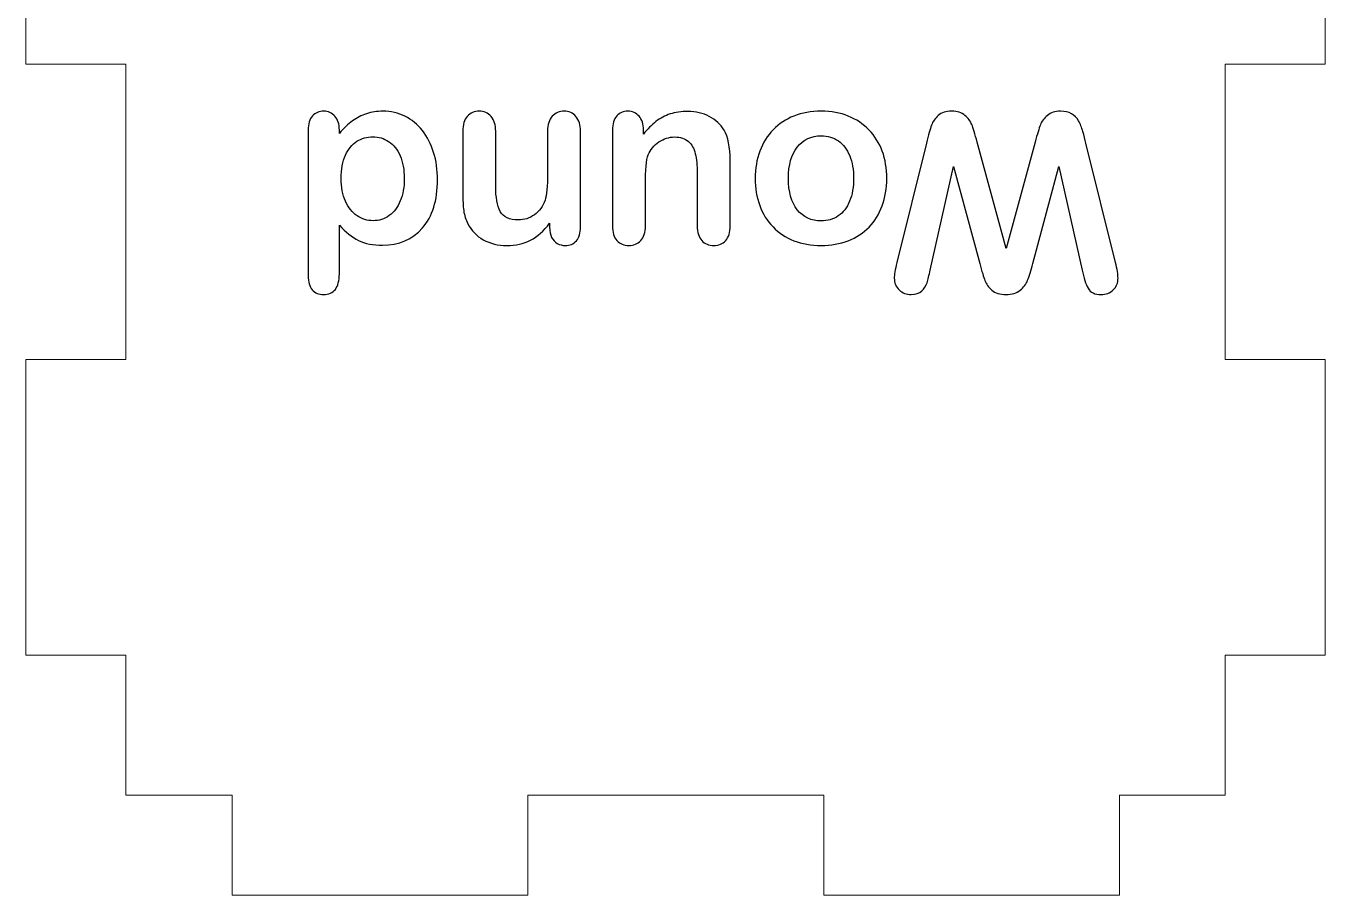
# Model space of a CAD drawing. Header units: inches. Extents: x -11.2 to 11.8, y -8.6 to 8.5.
# Drawn here: x -11.079 to -9.454, y -2.348 to -1.26 of the extents above; entities that cross this region are included whole.
import ezdxf

# ---------------------------------------------------------------- set-up
doc = ezdxf.new("R2010")
doc.units = ezdxf.units.IN
doc.header["$MEASUREMENT"] = 0
doc.layers.add('Tiny token holder', color=7, linetype='Continuous')

msp = doc.modelspace()

# ---------------------------------------------------------------- linework, layer by layer
at = {"layer": 'Tiny token holder', "color": 240, "lineweight": 9}
msp.add_open_spline([(-9.7114, -0.0231), (-9.7114, -0.0231), (-9.7114, 0.1019), (-9.7114, 0.1019), (-9.7114, 0.1019), (-9.7114, 0.1019), (-10.0814, 0.1019), (-10.0814, 0.1019), (-10.0814, 0.1019), (-10.0814, 0.1019), (-10.0814, -0.0231), (-10.0814, -0.0231), (-10.0814, -0.0231), (-10.0814, -0.0231), (-10.4514, -0.0231), (-10.4514, -0.0231), (-10.4514, -0.0231), (-10.4514, -0.0231), (-10.4514, 0.1019), (-10.4514, 0.1019), (-10.4514, 0.1019), (-10.4514, 0.1019), (-10.8214, 0.1019), (-10.8214, 0.1019), (-10.8214, 0.1019), (-10.8214, 0.1019), (-10.8214, -0.0231), (-10.8214, -0.0231), (-10.8214, -0.0231), (-10.8214, -0.0231), (-10.9544, -0.0231), (-10.9544, -0.0231), (-10.9544, -0.0231), (-10.9544, -0.0231), (-10.9544, -0.1981), (-10.9544, -0.1981), (-10.9544, -0.1981), (-10.9544, -0.1981), (-11.0794, -0.1981), (-11.0794, -0.1981), (-11.0794, -0.1981), (-11.0794, -0.1981), (-11.0794, -0.5681), (-11.0794, -0.5681), (-11.0794, -0.5681), (-11.0794, -0.5681), (-10.9544, -0.5681), (-10.9544, -0.5681), (-10.9544, -0.5681), (-10.9544, -0.5681), (-10.9544, -0.9381), (-10.9544, -0.9381), (-10.9544, -0.9381), (-10.9544, -0.9381), (-11.0794, -0.9381), (-11.0794, -0.9381), (-11.0794, -0.9381), (-11.0794, -0.9381), (-11.0794, -1.3081), (-11.0794, -1.3081), (-11.0794, -1.3081), (-11.0794, -1.3081), (-10.9544, -1.3081), (-10.9544, -1.3081), (-10.9544, -1.3081), (-10.9544, -1.3081), (-10.9544, -1.6781), (-10.9544, -1.6781), (-10.9544, -1.6781), (-10.9544, -1.6781), (-11.0794, -1.6781), (-11.0794, -1.6781), (-11.0794, -1.6781), (-11.0794, -1.6781), (-11.0794, -2.0481), (-11.0794, -2.0481), (-11.0794, -2.0481), (-11.0794, -2.0481), (-10.9544, -2.0481), (-10.9544, -2.0481), (-10.9544, -2.0481), (-10.9544, -2.0481), (-10.9544, -2.2231), (-10.9544, -2.2231), (-10.9544, -2.2231), (-10.9544, -2.2231), (-10.8214, -2.2231), (-10.8214, -2.2231), (-10.8214, -2.2231), (-10.8214, -2.2231), (-10.8214, -2.3481), (-10.8214, -2.3481), (-10.8214, -2.3481), (-10.8214, -2.3481), (-10.4514, -2.3481), (-10.4514, -2.3481), (-10.4514, -2.3481), (-10.4514, -2.3481), (-10.4514, -2.2231), (-10.4514, -2.2231), (-10.4514, -2.2231), (-10.4514, -2.2231), (-10.0814, -2.2231), (-10.0814, -2.2231), (-10.0814, -2.2231), (-10.0814, -2.2231), (-10.0814, -2.3481), (-10.0814, -2.3481), (-10.0814, -2.3481), (-10.0814, -2.3481), (-9.7114, -2.3481), (-9.7114, -2.3481), (-9.7114, -2.3481), (-9.7114, -2.3481), (-9.7114, -2.2231), (-9.7114, -2.2231), (-9.7114, -2.2231), (-9.7114, -2.2231), (-9.5794, -2.2231), (-9.5794, -2.2231), (-9.5794, -2.2231), (-9.5794, -2.2231), (-9.5794, -2.0481), (-9.5794, -2.0481), (-9.5794, -2.0481), (-9.5794, -2.0481), (-9.4544, -2.0481), (-9.4544, -2.0481), (-9.4544, -2.0481), (-9.4544, -2.0481), (-9.4544, -1.6781), (-9.4544, -1.6781), (-9.4544, -1.6781), (-9.4544, -1.6781), (-9.5794, -1.6781), (-9.5794, -1.6781), (-9.5794, -1.6781), (-9.5794, -1.6781), (-9.5794, -1.3081), (-9.5794, -1.3081), (-9.5794, -1.3081), (-9.5794, -1.3081), (-9.4544, -1.3081), (-9.4544, -1.3081), (-9.4544, -1.3081), (-9.4544, -1.3081), (-9.4544, -0.9381), (-9.4544, -0.9381), (-9.4544, -0.9381), (-9.4544, -0.9381), (-9.5794, -0.9381), (-9.5794, -0.9381), (-9.5794, -0.9381), (-9.5794, -0.9381), (-9.5794, -0.5681), (-9.5794, -0.5681), (-9.5794, -0.5681), (-9.5794, -0.5681), (-9.4544, -0.5681), (-9.4544, -0.5681), (-9.4544, -0.5681), (-9.4544, -0.5681), (-9.4544, -0.1981), (-9.4544, -0.1981), (-9.4544, -0.1981), (-9.4544, -0.1981), (-9.5794, -0.1981), (-9.5794, -0.1981), (-9.5794, -0.1981), (-9.5794, -0.1981), (-9.5794, -0.0231), (-9.5794, -0.0231), (-9.5794, -0.0231), (-9.5794, -0.0231), (-9.7114, -0.0231), (-9.7114, -0.0231)], degree=3, knots=[0, 0, 0, 0, 0.022222, 0.022222, 0.022222, 0.022222, 0.044444, 0.044444, 0.044444, 0.044444, 0.066667, 0.066667, 0.066667, 0.066667, 0.088889, 0.088889, 0.088889, 0.088889, 0.111111, 0.111111, 0.111111, 0.111111, 0.133333, 0.133333, 0.133333, 0.133333, 0.155556, 0.155556, 0.155556, 0.155556, 0.177778, 0.177778, 0.177778, 0.177778, 0.2, 0.2, 0.2, 0.2, 0.222222, 0.222222, 0.222222, 0.222222, 0.244444, 0.244444, 0.244444, 0.244444, 0.266667, 0.266667, 0.266667, 0.266667, 0.288889, 0.288889, 0.288889, 0.288889, 0.311111, 0.311111, 0.311111, 0.311111, 0.333333, 0.333333, 0.333333, 0.333333, 0.355556, 0.355556, 0.355556, 0.355556, 0.377778, 0.377778, 0.377778, 0.377778, 0.4, 0.4, 0.4, 0.4, 0.422222, 0.422222, 0.422222, 0.422222, 0.444444, 0.444444, 0.444444, 0.444444, 0.466667, 0.466667, 0.466667, 0.466667, 0.488889, 0.488889, 0.488889, 0.488889, 0.511111, 0.511111, 0.511111, 0.511111, 0.533333, 0.533333, 0.533333, 0.533333, 0.555556, 0.555556, 0.555556, 0.555556, 0.577778, 0.577778, 0.577778, 0.577778, 0.6, 0.6, 0.6, 0.6, 0.622222, 0.622222, 0.622222, 0.622222, 0.644444, 0.644444, 0.644444, 0.644444, 0.666667, 0.666667, 0.666667, 0.666667, 0.688889, 0.688889, 0.688889, 0.688889, 0.711111, 0.711111, 0.711111, 0.711111, 0.733333, 0.733333, 0.733333, 0.733333, 0.755556, 0.755556, 0.755556, 0.755556, 0.777778, 0.777778, 0.777778, 0.777778, 0.8, 0.8, 0.8, 0.8, 0.822222, 0.822222, 0.822222, 0.822222, 0.844444, 0.844444, 0.844444, 0.844444, 0.866667, 0.866667, 0.866667, 0.866667, 0.888889, 0.888889, 0.888889, 0.888889, 0.911111, 0.911111, 0.911111, 0.911111, 0.933333, 0.933333, 0.933333, 0.933333, 0.955556, 0.955556, 0.955556, 0.955556, 1, 1, 1, 1], dxfattribs=at)
at = {"layer": 'Tiny token holder', "color": 250}
for points, knots in [([(-10.6874, -1.3908), (-10.6874, -1.3908), (-10.6874, -1.3949), (-10.6874, -1.3949), (-10.6874, -1.3949), (-10.6819, -1.3885), (-10.6764, -1.3834), (-10.671, -1.3794), (-10.671, -1.3794), (-10.6656, -1.3754), (-10.6597, -1.3724), (-10.6534, -1.3703), (-10.6534, -1.3703), (-10.6471, -1.3682), (-10.6402, -1.3672), (-10.6327, -1.3672), (-10.6327, -1.3672), (-10.6229, -1.3672), (-10.6137, -1.3693), (-10.6053, -1.3735), (-10.6053, -1.3735), (-10.5969, -1.3777), (-10.5895, -1.3836), (-10.5834, -1.3914), (-10.5834, -1.3914), (-10.5772, -1.3992), (-10.5726, -1.4083), (-10.5694, -1.4188), (-10.5694, -1.4188), (-10.5662, -1.4293), (-10.5646, -1.4407), (-10.5646, -1.4529), (-10.5646, -1.4529), (-10.5646, -1.4787), (-10.5709, -1.4989), (-10.5835, -1.5133), (-10.5835, -1.5133), (-10.5961, -1.5277), (-10.6128, -1.5349), (-10.6333, -1.5349), (-10.6333, -1.5349), (-10.6453, -1.5349), (-10.6553, -1.5329), (-10.6635, -1.5288), (-10.6635, -1.5288), (-10.6716, -1.5247), (-10.6796, -1.5184), (-10.6874, -1.5099), (-10.6874, -1.5099), (-10.6874, -1.5099), (-10.6874, -1.5709), (-10.6874, -1.5709), (-10.6874, -1.5709), (-10.6874, -1.5794), (-10.6891, -1.5858), (-10.6924, -1.5901), (-10.6924, -1.5901), (-10.6959, -1.5944), (-10.7007, -1.5966), (-10.7069, -1.5966), (-10.7069, -1.5966), (-10.7132, -1.5966), (-10.718, -1.5946), (-10.7214, -1.5906), (-10.7214, -1.5906), (-10.7247, -1.5866), (-10.7264, -1.5808), (-10.7264, -1.573), (-10.7264, -1.573), (-10.7264, -1.573), (-10.7264, -1.3908), (-10.7264, -1.3908), (-10.7264, -1.3908), (-10.7264, -1.383), (-10.7246, -1.377), (-10.721, -1.3731), (-10.721, -1.3731), (-10.7174, -1.3692), (-10.7126, -1.3672), (-10.7069, -1.3672), (-10.7069, -1.3672), (-10.7013, -1.3672), (-10.6966, -1.3693), (-10.6929, -1.3734), (-10.6929, -1.3734), (-10.6892, -1.3774), (-10.6874, -1.3832), (-10.6874, -1.3908)], [0, 0, 0, 0, 0.043478, 0.043478, 0.043478, 0.043478, 0.086957, 0.086957, 0.086957, 0.086957, 0.130435, 0.130435, 0.130435, 0.130435, 0.173913, 0.173913, 0.173913, 0.173913, 0.217391, 0.217391, 0.217391, 0.217391, 0.26087, 0.26087, 0.26087, 0.26087, 0.304348, 0.304348, 0.304348, 0.304348, 0.347826, 0.347826, 0.347826, 0.347826, 0.391304, 0.391304, 0.391304, 0.391304, 0.434783, 0.434783, 0.434783, 0.434783, 0.478261, 0.478261, 0.478261, 0.478261, 0.521739, 0.521739, 0.521739, 0.521739, 0.565217, 0.565217, 0.565217, 0.565217, 0.608696, 0.608696, 0.608696, 0.608696, 0.652174, 0.652174, 0.652174, 0.652174, 0.695652, 0.695652, 0.695652, 0.695652, 0.73913, 0.73913, 0.73913, 0.73913, 0.782609, 0.782609, 0.782609, 0.782609, 0.826087, 0.826087, 0.826087, 0.826087, 0.869565, 0.869565, 0.869565, 0.869565, 0.913043, 0.913043, 0.913043, 0.913043, 1, 1, 1, 1]), ([(-10.4244, -1.5124), (-10.4244, -1.5124), (-10.4244, -1.5074), (-10.4244, -1.5074), (-10.4244, -1.5074), (-10.4317, -1.517), (-10.4396, -1.524), (-10.4483, -1.5285), (-10.4483, -1.5285), (-10.4569, -1.533), (-10.4668, -1.5352), (-10.478, -1.5352), (-10.478, -1.5352), (-10.4889, -1.5352), (-10.4986, -1.5329), (-10.5073, -1.5281), (-10.5073, -1.5281), (-10.5158, -1.5234), (-10.5222, -1.5167), (-10.5265, -1.508), (-10.5265, -1.508), (-10.5292, -1.5029), (-10.531, -1.4975), (-10.5318, -1.4916), (-10.5318, -1.4916), (-10.5326, -1.4858), (-10.533, -1.4783), (-10.533, -1.4693), (-10.533, -1.4693), (-10.533, -1.4693), (-10.533, -1.3923), (-10.533, -1.3923), (-10.533, -1.3923), (-10.533, -1.3841), (-10.5311, -1.3778), (-10.5273, -1.3736), (-10.5273, -1.3736), (-10.5235, -1.3693), (-10.5186, -1.3672), (-10.5125, -1.3672), (-10.5125, -1.3672), (-10.5064, -1.3672), (-10.5014, -1.3694), (-10.4975, -1.3737), (-10.4975, -1.3737), (-10.4937, -1.3781), (-10.4918, -1.3843), (-10.4918, -1.3923), (-10.4918, -1.3923), (-10.4918, -1.3923), (-10.4918, -1.4612), (-10.4918, -1.4612), (-10.4918, -1.4612), (-10.4918, -1.4748), (-10.4899, -1.4853), (-10.4861, -1.4925), (-10.4861, -1.4925), (-10.4823, -1.4997), (-10.4748, -1.5033), (-10.4635, -1.5033), (-10.4635, -1.5033), (-10.4561, -1.5033), (-10.4494, -1.5011), (-10.4433, -1.4967), (-10.4433, -1.4967), (-10.4373, -1.4924), (-10.4328, -1.4863), (-10.43, -1.4786), (-10.43, -1.4786), (-10.428, -1.4725), (-10.427, -1.461), (-10.427, -1.4441), (-10.427, -1.4441), (-10.427, -1.4441), (-10.427, -1.3923), (-10.427, -1.3923), (-10.427, -1.3923), (-10.427, -1.3839), (-10.425, -1.3777), (-10.4211, -1.3735), (-10.4211, -1.3735), (-10.4173, -1.3693), (-10.4122, -1.3672), (-10.4061, -1.3672), (-10.4061, -1.3672), (-10.4002, -1.3672), (-10.3953, -1.3694), (-10.3915, -1.3737), (-10.3915, -1.3737), (-10.3877, -1.3781), (-10.3857, -1.3843), (-10.3857, -1.3923), (-10.3857, -1.3923), (-10.3857, -1.3923), (-10.3857, -1.5118), (-10.3857, -1.5118), (-10.3857, -1.5118), (-10.3857, -1.5196), (-10.3874, -1.5255), (-10.3909, -1.5294), (-10.3909, -1.5294), (-10.3943, -1.5333), (-10.399, -1.5352), (-10.4049, -1.5352), (-10.4049, -1.5352), (-10.4085, -1.5352), (-10.4118, -1.5344), (-10.4147, -1.5327), (-10.4147, -1.5327), (-10.4177, -1.5309), (-10.42, -1.5284), (-10.4218, -1.525), (-10.4218, -1.525), (-10.4235, -1.5215), (-10.4244, -1.5173), (-10.4244, -1.5124)], [0, 0, 0, 0, 0.033333, 0.033333, 0.033333, 0.033333, 0.066667, 0.066667, 0.066667, 0.066667, 0.1, 0.1, 0.1, 0.1, 0.133333, 0.133333, 0.133333, 0.133333, 0.166667, 0.166667, 0.166667, 0.166667, 0.2, 0.2, 0.2, 0.2, 0.233333, 0.233333, 0.233333, 0.233333, 0.266667, 0.266667, 0.266667, 0.266667, 0.3, 0.3, 0.3, 0.3, 0.333333, 0.333333, 0.333333, 0.333333, 0.366667, 0.366667, 0.366667, 0.366667, 0.4, 0.4, 0.4, 0.4, 0.433333, 0.433333, 0.433333, 0.433333, 0.466667, 0.466667, 0.466667, 0.466667, 0.5, 0.5, 0.5, 0.5, 0.533333, 0.533333, 0.533333, 0.533333, 0.566667, 0.566667, 0.566667, 0.566667, 0.6, 0.6, 0.6, 0.6, 0.633333, 0.633333, 0.633333, 0.633333, 0.666667, 0.666667, 0.666667, 0.666667, 0.7, 0.7, 0.7, 0.7, 0.733333, 0.733333, 0.733333, 0.733333, 0.766667, 0.766667, 0.766667, 0.766667, 0.8, 0.8, 0.8, 0.8, 0.833333, 0.833333, 0.833333, 0.833333, 0.866667, 0.866667, 0.866667, 0.866667, 0.9, 0.9, 0.9, 0.9, 0.933333, 0.933333, 0.933333, 0.933333, 1, 1, 1, 1]), ([(-10.3069, -1.3905), (-10.3069, -1.3905), (-10.3069, -1.3958), (-10.3069, -1.3958), (-10.3069, -1.3958), (-10.302, -1.3896), (-10.2968, -1.3843), (-10.2913, -1.3801), (-10.2913, -1.3801), (-10.2859, -1.3758), (-10.28, -1.3727), (-10.2735, -1.3706), (-10.2735, -1.3706), (-10.2671, -1.3686), (-10.2597, -1.3675), (-10.2515, -1.3675), (-10.2515, -1.3675), (-10.2414, -1.3675), (-10.2325, -1.3696), (-10.2246, -1.3737), (-10.2246, -1.3737), (-10.2167, -1.3779), (-10.2105, -1.3835), (-10.2062, -1.3908), (-10.2062, -1.3908), (-10.2011, -1.3996), (-10.1985, -1.4122), (-10.1985, -1.4287), (-10.1985, -1.4287), (-10.1985, -1.4287), (-10.1985, -1.5105), (-10.1985, -1.5105), (-10.1985, -1.5105), (-10.1985, -1.5189), (-10.2004, -1.525), (-10.2041, -1.5291), (-10.2041, -1.5291), (-10.2078, -1.5332), (-10.2128, -1.5352), (-10.2189, -1.5352), (-10.2189, -1.5352), (-10.2251, -1.5352), (-10.2302, -1.5332), (-10.234, -1.529), (-10.234, -1.529), (-10.2378, -1.5249), (-10.2397, -1.5188), (-10.2397, -1.5105), (-10.2397, -1.5105), (-10.2397, -1.5105), (-10.2397, -1.4444), (-10.2397, -1.4444), (-10.2397, -1.4444), (-10.2397, -1.4348), (-10.2406, -1.4268), (-10.2422, -1.4203), (-10.2422, -1.4203), (-10.2438, -1.4138), (-10.2466, -1.4086), (-10.2508, -1.405), (-10.2508, -1.405), (-10.255, -1.4013), (-10.2607, -1.3994), (-10.2679, -1.3994), (-10.2679, -1.3994), (-10.2749, -1.3994), (-10.2814, -1.4015), (-10.2876, -1.4056), (-10.2876, -1.4056), (-10.2937, -1.4098), (-10.2982, -1.4152), (-10.3011, -1.4219), (-10.3011, -1.4219), (-10.3034, -1.4277), (-10.3045, -1.4405), (-10.3045, -1.4603), (-10.3045, -1.4603), (-10.3045, -1.4603), (-10.3045, -1.5105), (-10.3045, -1.5105), (-10.3045, -1.5105), (-10.3045, -1.5188), (-10.3064, -1.5249), (-10.3103, -1.529), (-10.3103, -1.529), (-10.3141, -1.5332), (-10.3191, -1.5352), (-10.3253, -1.5352), (-10.3253, -1.5352), (-10.3314, -1.5352), (-10.3364, -1.5332), (-10.3401, -1.5291), (-10.3401, -1.5291), (-10.3439, -1.525), (-10.3457, -1.5189), (-10.3457, -1.5105), (-10.3457, -1.5105), (-10.3457, -1.5105), (-10.3457, -1.3908), (-10.3457, -1.3908), (-10.3457, -1.3908), (-10.3457, -1.383), (-10.3439, -1.3771), (-10.3404, -1.3731), (-10.3404, -1.3731), (-10.3368, -1.3692), (-10.3322, -1.3672), (-10.3265, -1.3672), (-10.3265, -1.3672), (-10.3208, -1.3672), (-10.3161, -1.3693), (-10.3125, -1.3734), (-10.3125, -1.3734), (-10.3088, -1.3774), (-10.3069, -1.3832), (-10.3069, -1.3905)], [0, 0, 0, 0, 0.033333, 0.033333, 0.033333, 0.033333, 0.066667, 0.066667, 0.066667, 0.066667, 0.1, 0.1, 0.1, 0.1, 0.133333, 0.133333, 0.133333, 0.133333, 0.166667, 0.166667, 0.166667, 0.166667, 0.2, 0.2, 0.2, 0.2, 0.233333, 0.233333, 0.233333, 0.233333, 0.266667, 0.266667, 0.266667, 0.266667, 0.3, 0.3, 0.3, 0.3, 0.333333, 0.333333, 0.333333, 0.333333, 0.366667, 0.366667, 0.366667, 0.366667, 0.4, 0.4, 0.4, 0.4, 0.433333, 0.433333, 0.433333, 0.433333, 0.466667, 0.466667, 0.466667, 0.466667, 0.5, 0.5, 0.5, 0.5, 0.533333, 0.533333, 0.533333, 0.533333, 0.566667, 0.566667, 0.566667, 0.566667, 0.6, 0.6, 0.6, 0.6, 0.633333, 0.633333, 0.633333, 0.633333, 0.666667, 0.666667, 0.666667, 0.666667, 0.7, 0.7, 0.7, 0.7, 0.733333, 0.733333, 0.733333, 0.733333, 0.766667, 0.766667, 0.766667, 0.766667, 0.8, 0.8, 0.8, 0.8, 0.833333, 0.833333, 0.833333, 0.833333, 0.866667, 0.866667, 0.866667, 0.866667, 0.9, 0.9, 0.9, 0.9, 0.933333, 0.933333, 0.933333, 0.933333, 1, 1, 1, 1]), ([(-10.1672, -1.4512), (-10.1672, -1.4388), (-10.1653, -1.4275), (-10.1614, -1.4171), (-10.1614, -1.4171), (-10.1576, -1.4067), (-10.152, -1.3978), (-10.1448, -1.3904), (-10.1448, -1.3904), (-10.1375, -1.3829), (-10.1288, -1.3772), (-10.1187, -1.3732), (-10.1187, -1.3732), (-10.1086, -1.3692), (-10.0973, -1.3672), (-10.0847, -1.3672), (-10.0847, -1.3672), (-10.0721, -1.3672), (-10.0608, -1.3692), (-10.0509, -1.3733), (-10.0509, -1.3733), (-10.0409, -1.3773), (-10.0322, -1.3831), (-10.0249, -1.3906), (-10.0249, -1.3906), (-10.0176, -1.3981), (-10.012, -1.407), (-10.0082, -1.4172), (-10.0082, -1.4172), (-10.0045, -1.4275), (-10.0026, -1.4388), (-10.0026, -1.4512), (-10.0026, -1.4512), (-10.0026, -1.4637), (-10.0045, -1.4752), (-10.0083, -1.4856), (-10.0083, -1.4856), (-10.0122, -1.496), (-10.0177, -1.5049), (-10.0248, -1.5122), (-10.0248, -1.5122), (-10.032, -1.5196), (-10.0407, -1.5253), (-10.0509, -1.5292), (-10.0509, -1.5292), (-10.0611, -1.5332), (-10.0723, -1.5352), (-10.0847, -1.5352), (-10.0847, -1.5352), (-10.0972, -1.5352), (-10.1085, -1.5332), (-10.1187, -1.5292), (-10.1187, -1.5292), (-10.1289, -1.5252), (-10.1376, -1.5194), (-10.1449, -1.5119), (-10.1449, -1.5119), (-10.1522, -1.5044), (-10.1577, -1.4956), (-10.1615, -1.4852), (-10.1615, -1.4852), (-10.1653, -1.4749), (-10.1672, -1.4636), (-10.1672, -1.4512)], [0, 0, 0, 0, 0.058824, 0.058824, 0.058824, 0.058824, 0.117647, 0.117647, 0.117647, 0.117647, 0.176471, 0.176471, 0.176471, 0.176471, 0.235294, 0.235294, 0.235294, 0.235294, 0.294118, 0.294118, 0.294118, 0.294118, 0.352941, 0.352941, 0.352941, 0.352941, 0.411765, 0.411765, 0.411765, 0.411765, 0.470588, 0.470588, 0.470588, 0.470588, 0.529412, 0.529412, 0.529412, 0.529412, 0.588235, 0.588235, 0.588235, 0.588235, 0.647059, 0.647059, 0.647059, 0.647059, 0.705882, 0.705882, 0.705882, 0.705882, 0.764706, 0.764706, 0.764706, 0.764706, 0.823529, 0.823529, 0.823529, 0.823529, 0.882353, 0.882353, 0.882353, 0.882353, 1, 1, 1, 1]), ([(-9.8894, -1.406), (-9.8894, -1.406), (-9.8534, -1.539), (-9.8534, -1.539), (-9.8534, -1.539), (-9.8534, -1.539), (-9.8171, -1.406), (-9.8171, -1.406), (-9.8171, -1.406), (-9.8143, -1.3958), (-9.8121, -1.3886), (-9.8104, -1.3842), (-9.8104, -1.3842), (-9.8088, -1.3798), (-9.8058, -1.3759), (-9.8017, -1.3724), (-9.8017, -1.3724), (-9.7975, -1.369), (-9.7921, -1.3672), (-9.7852, -1.3672), (-9.7852, -1.3672), (-9.7796, -1.3672), (-9.7751, -1.3682), (-9.7715, -1.3703), (-9.7715, -1.3703), (-9.7679, -1.3724), (-9.765, -1.3753), (-9.7628, -1.3791), (-9.7628, -1.3791), (-9.7605, -1.3829), (-9.7587, -1.3874), (-9.7573, -1.3926), (-9.7573, -1.3926), (-9.7559, -1.3977), (-9.7547, -1.4026), (-9.7535, -1.407), (-9.7535, -1.407), (-9.7535, -1.407), (-9.7166, -1.5564), (-9.7166, -1.5564), (-9.7166, -1.5564), (-9.7144, -1.565), (-9.7133, -1.5717), (-9.7133, -1.5762), (-9.7133, -1.5762), (-9.7133, -1.5819), (-9.7153, -1.5868), (-9.7193, -1.5907), (-9.7193, -1.5907), (-9.7233, -1.5947), (-9.7284, -1.5966), (-9.7343, -1.5966), (-9.7343, -1.5966), (-9.7425, -1.5966), (-9.748, -1.594), (-9.7508, -1.5888), (-9.7508, -1.5888), (-9.7536, -1.5835), (-9.7561, -1.5759), (-9.7582, -1.5659), (-9.7582, -1.5659), (-9.7582, -1.5659), (-9.7873, -1.4363), (-9.7873, -1.4363), (-9.7873, -1.4363), (-9.7873, -1.4363), (-9.8199, -1.5576), (-9.8199, -1.5576), (-9.8199, -1.5576), (-9.8223, -1.5669), (-9.8245, -1.5739), (-9.8264, -1.5787), (-9.8264, -1.5787), (-9.8283, -1.5836), (-9.8314, -1.5878), (-9.8358, -1.5913), (-9.8358, -1.5913), (-9.8401, -1.5949), (-9.846, -1.5966), (-9.8534, -1.5966), (-9.8534, -1.5966), (-9.861, -1.5966), (-9.8669, -1.5948), (-9.8711, -1.5911), (-9.8711, -1.5911), (-9.8753, -1.5874), (-9.8782, -1.5834), (-9.8798, -1.5791), (-9.8798, -1.5791), (-9.8814, -1.5747), (-9.8836, -1.5676), (-9.8863, -1.5576), (-9.8863, -1.5576), (-9.8863, -1.5576), (-9.9192, -1.4363), (-9.9192, -1.4363), (-9.9192, -1.4363), (-9.9192, -1.4363), (-9.9483, -1.5659), (-9.9483, -1.5659), (-9.9483, -1.5659), (-9.9497, -1.5726), (-9.951, -1.578), (-9.9522, -1.5818), (-9.9522, -1.5818), (-9.9535, -1.5856), (-9.9557, -1.5891), (-9.9587, -1.5921), (-9.9587, -1.5921), (-9.9618, -1.5951), (-9.9663, -1.5966), (-9.9722, -1.5966), (-9.9722, -1.5966), (-9.978, -1.5966), (-9.983, -1.5947), (-9.9871, -1.5908), (-9.9871, -1.5908), (-9.9911, -1.5869), (-9.9932, -1.582), (-9.9932, -1.5762), (-9.9932, -1.5762), (-9.9932, -1.5721), (-9.9921, -1.5655), (-9.9899, -1.5564), (-9.9899, -1.5564), (-9.9899, -1.5564), (-9.953, -1.407), (-9.953, -1.407), (-9.953, -1.407), (-9.9504, -1.3969), (-9.9483, -1.3895), (-9.9467, -1.3848), (-9.9467, -1.3848), (-9.945, -1.3801), (-9.9422, -1.376), (-9.9382, -1.3725), (-9.9382, -1.3725), (-9.9342, -1.369), (-9.9286, -1.3672), (-9.9213, -1.3672), (-9.9213, -1.3672), (-9.9144, -1.3672), (-9.9089, -1.3689), (-9.9048, -1.3724), (-9.9048, -1.3724), (-9.9007, -1.3758), (-9.8978, -1.3797), (-9.8962, -1.3839), (-9.8962, -1.3839), (-9.8945, -1.3882), (-9.8923, -1.3956), (-9.8894, -1.406)], [0, 0, 0, 0, 0.025641, 0.025641, 0.025641, 0.025641, 0.051282, 0.051282, 0.051282, 0.051282, 0.076923, 0.076923, 0.076923, 0.076923, 0.102564, 0.102564, 0.102564, 0.102564, 0.128205, 0.128205, 0.128205, 0.128205, 0.153846, 0.153846, 0.153846, 0.153846, 0.179487, 0.179487, 0.179487, 0.179487, 0.205128, 0.205128, 0.205128, 0.205128, 0.230769, 0.230769, 0.230769, 0.230769, 0.25641, 0.25641, 0.25641, 0.25641, 0.282051, 0.282051, 0.282051, 0.282051, 0.307692, 0.307692, 0.307692, 0.307692, 0.333333, 0.333333, 0.333333, 0.333333, 0.358974, 0.358974, 0.358974, 0.358974, 0.384615, 0.384615, 0.384615, 0.384615, 0.410256, 0.410256, 0.410256, 0.410256, 0.435897, 0.435897, 0.435897, 0.435897, 0.461538, 0.461538, 0.461538, 0.461538, 0.487179, 0.487179, 0.487179, 0.487179, 0.512821, 0.512821, 0.512821, 0.512821, 0.538462, 0.538462, 0.538462, 0.538462, 0.564103, 0.564103, 0.564103, 0.564103, 0.589744, 0.589744, 0.589744, 0.589744, 0.615385, 0.615385, 0.615385, 0.615385, 0.641026, 0.641026, 0.641026, 0.641026, 0.666667, 0.666667, 0.666667, 0.666667, 0.692308, 0.692308, 0.692308, 0.692308, 0.717949, 0.717949, 0.717949, 0.717949, 0.74359, 0.74359, 0.74359, 0.74359, 0.769231, 0.769231, 0.769231, 0.769231, 0.794872, 0.794872, 0.794872, 0.794872, 0.820513, 0.820513, 0.820513, 0.820513, 0.846154, 0.846154, 0.846154, 0.846154, 0.871795, 0.871795, 0.871795, 0.871795, 0.897436, 0.897436, 0.897436, 0.897436, 0.923077, 0.923077, 0.923077, 0.923077, 0.948718, 0.948718, 0.948718, 0.948718, 1, 1, 1, 1]), ([(-10.6062, -1.4515), (-10.6062, -1.4403), (-10.6079, -1.4308), (-10.6114, -1.4229), (-10.6114, -1.4229), (-10.6148, -1.415), (-10.6196, -1.4091), (-10.6257, -1.4051), (-10.6257, -1.4051), (-10.6317, -1.4012), (-10.6383, -1.3991), (-10.6455, -1.3991), (-10.6455, -1.3991), (-10.6528, -1.3991), (-10.6594, -1.4011), (-10.6654, -1.4048), (-10.6654, -1.4048), (-10.6714, -1.4086), (-10.6762, -1.4144), (-10.6797, -1.4222), (-10.6797, -1.4222), (-10.6833, -1.43), (-10.6851, -1.4398), (-10.6851, -1.4515), (-10.6851, -1.4515), (-10.6851, -1.4624), (-10.6833, -1.4719), (-10.6797, -1.4798), (-10.6797, -1.4798), (-10.6762, -1.4878), (-10.6713, -1.4938), (-10.6652, -1.498), (-10.6652, -1.498), (-10.6591, -1.5022), (-10.6525, -1.5042), (-10.6452, -1.5042), (-10.6452, -1.5042), (-10.6376, -1.5042), (-10.6309, -1.5021), (-10.6249, -1.4978), (-10.6249, -1.4978), (-10.619, -1.4935), (-10.6144, -1.4874), (-10.6111, -1.4794), (-10.6111, -1.4794), (-10.6078, -1.4713), (-10.6062, -1.462), (-10.6062, -1.4515)], [0, 0, 0, 0, 0.076923, 0.076923, 0.076923, 0.076923, 0.153846, 0.153846, 0.153846, 0.153846, 0.230769, 0.230769, 0.230769, 0.230769, 0.307692, 0.307692, 0.307692, 0.307692, 0.384615, 0.384615, 0.384615, 0.384615, 0.461538, 0.461538, 0.461538, 0.461538, 0.538462, 0.538462, 0.538462, 0.538462, 0.615385, 0.615385, 0.615385, 0.615385, 0.692308, 0.692308, 0.692308, 0.692308, 0.769231, 0.769231, 0.769231, 0.769231, 0.846154, 0.846154, 0.846154, 0.846154, 1, 1, 1, 1]), ([(-10.1256, -1.4512), (-10.1256, -1.468), (-10.1219, -1.4811), (-10.1145, -1.4905), (-10.1145, -1.4905), (-10.1071, -1.4998), (-10.0972, -1.5045), (-10.0847, -1.5045), (-10.0847, -1.5045), (-10.0766, -1.5045), (-10.0695, -1.5024), (-10.0633, -1.4982), (-10.0633, -1.4982), (-10.0572, -1.4941), (-10.0524, -1.4879), (-10.0491, -1.4797), (-10.0491, -1.4797), (-10.0458, -1.4716), (-10.0441, -1.462), (-10.0441, -1.4512), (-10.0441, -1.4512), (-10.0441, -1.4404), (-10.0458, -1.4309), (-10.049, -1.4229), (-10.049, -1.4229), (-10.0523, -1.4148), (-10.057, -1.4086), (-10.0631, -1.4043), (-10.0631, -1.4043), (-10.0692, -1.4), (-10.0764, -1.3979), (-10.0847, -1.3979), (-10.0847, -1.3979), (-10.0972, -1.3979), (-10.1071, -1.4026), (-10.1145, -1.4121), (-10.1145, -1.4121), (-10.1219, -1.4215), (-10.1256, -1.4345), (-10.1256, -1.4512)], [0, 0, 0, 0, 0.090909, 0.090909, 0.090909, 0.090909, 0.181818, 0.181818, 0.181818, 0.181818, 0.272727, 0.272727, 0.272727, 0.272727, 0.363636, 0.363636, 0.363636, 0.363636, 0.454545, 0.454545, 0.454545, 0.454545, 0.545455, 0.545455, 0.545455, 0.545455, 0.636364, 0.636364, 0.636364, 0.636364, 0.727273, 0.727273, 0.727273, 0.727273, 0.818182, 0.818182, 0.818182, 0.818182, 1, 1, 1, 1])]:
    msp.add_open_spline(points, degree=3, knots=knots, dxfattribs=at)

doc.saveas('drawing.dxf')
